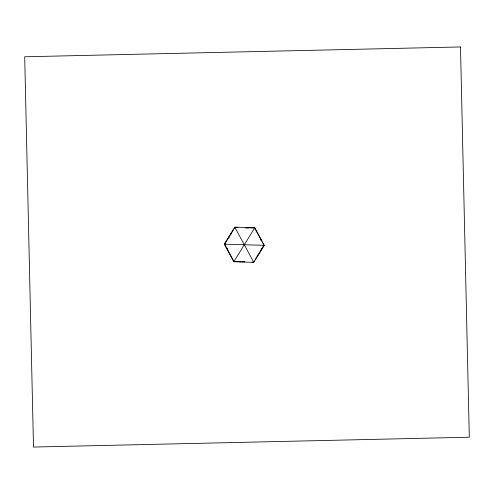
<?xml version="1.0" encoding="UTF-8"?>
<svg xmlns="http://www.w3.org/2000/svg" width="494" height="494" viewBox="0 0 494 494"><rect width="100%" height="100%" fill="white"/><g stroke="black" fill="none" stroke-linecap="round" stroke-linejoin="round"><path stroke-width="0.74" d="M224.313 244.166L234.811 227.16L254.787 227.746L264.265 245.339L253.768 262.345L233.792 261.758L224.313 244.166L264.265 245.339M233.341 229.969L224.572 244.172L233.928 261.542M234.137 228.679L234.934 227.388L237.966 227.475M224.807 244.178L225.591 242.906M228.747 237.799L229.531 236.527M230.71 234.613L231.501 233.335M233.792 261.758L254.787 227.746M257.078 256.17L257.868 254.898M261.017 249.791L261.801 248.519M262.987 246.605L263.771 245.327M254.441 260.832L253.644 262.123L252.131 262.079M255.244 259.541L264.006 245.333L262.567 242.665M245.549 227.697L254.651 227.969L261.851 241.325M245.537 227.901L248.531 227.993M242.295 261.585L244.542 261.647M234.687 261.561L244.549 261.851M260.573 239.386L261.283 240.708M234.811 227.16L253.768 262.345M226.585 247.482L228.006 250.118M460.494 46.949L24.7 56.779L33.499 447.051L469.3 437.221L460.494 46.949"/></g></svg>
